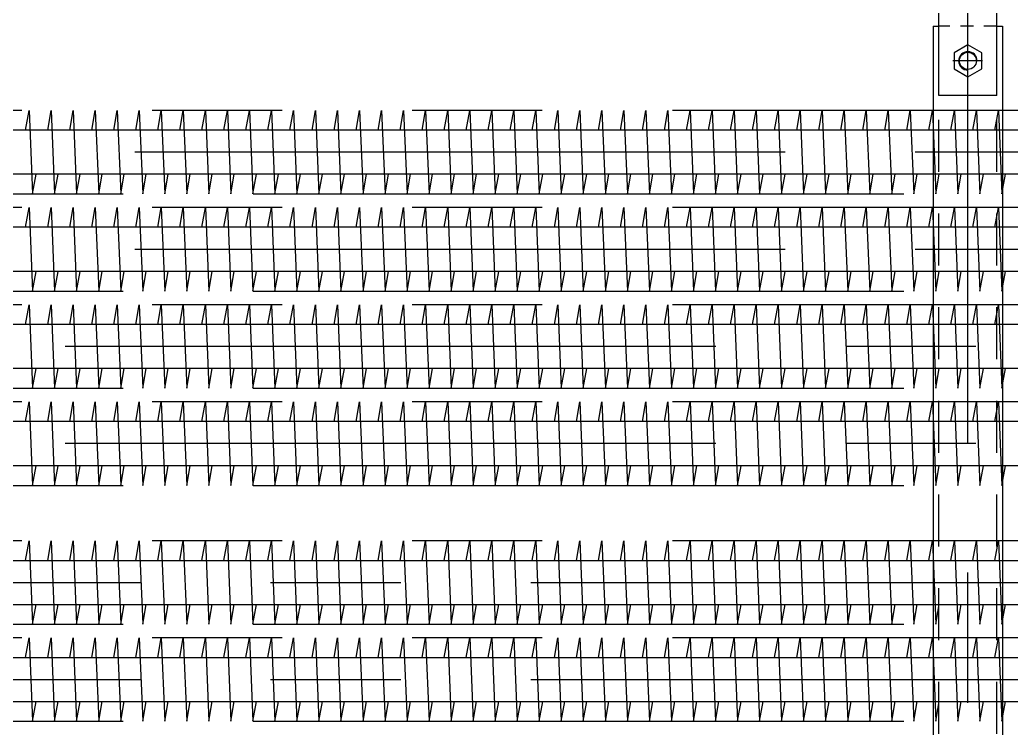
# Model space of a CAD drawing. Extents: x -4179 to 25200, y 0 to 17850.
# Drawn here: x 8847 to 9704, y 13877 to 14489 of the extents above; entities that cross this region are included whole.
import ezdxf

# ---------------------------------------------------------------- set-up
doc = ezdxf.new("R2010")
doc.units = 0
doc.header["$LTSCALE"] = 450
doc.header["$MEASUREMENT"] = 0
for name, pattern in [('CENTER', [2, 1.25, -0.25, 0.25, -0.25]), ('CENTSHORT', [0.22, 0.12, -0.05, 0, -0.05]), ('HIDSHORT', [0.18, 0.1, -0.08]), ('PHANTOM', [2.5, 1.25, -0.25, 0.25, -0.25, 0.25, -0.25])]:
    doc.linetypes.add(name, pattern=pattern)
for name, color, linetype in [('CEN', 1, 'CENTER'), ('HID1', 8, 'PHANTOM'), ('TEXT', 4, 'Continuous'), ('Y', 2, 'HIDSHORT')]:
    doc.layers.add(name, color=color, linetype=linetype)

# ---------------------------------------------------------------- blocks, each defined once
blk = doc.blocks.new('NUT-M16-F')
at = {"color": 1, "linetype": 'CENTSHORT'}
for p, q in [((0, 12.68), (0, -13)), ((14.23, 0), (-14.31, 0))]:
    blk.add_line(p, q, dxfattribs=at)
at = {"color": 0, "linetype": 'ByBlock'}
blk.add_lwpolyline([(-6.93, 12), (-13.86, 0), (-6.93, -12), (6.93, -12), (13.86, 0), (6.93, 12)], close=True, dxfattribs=at)
blk.add_circle((0, 0), 7.4, dxfattribs=at)
blk.add_arc((0, 0), 8, 90, 0, dxfattribs=at)
blk = doc.blocks.new('A-HANG_CLAMP-F')
at = {"color": 0, "linetype": 'ByBlock'}
for p, q in [((25, 30), (-25, 30)), ((-25, -130), (-25, 30)), ((25, -130), (25, 30)), ((25, -130), (-25, -130))]:
    blk.add_line(p, q, dxfattribs=at)
at = {"color": 0, "linetype": 'ByBlock', "rotation": 270}
for p in [(0, 0), (0, -100)]:
    blk.add_blockref('NUT-M16-F', p, dxfattribs=at)

msp = doc.modelspace()

# ---------------------------------------------------------------- linework, layer by layer
at = {"color": 1, "linetype": 'HIDSHORT', "ltscale": 0.25}
msp.add_line((9691.83, 14483.86), (9641.83, 14483.86), dxfattribs=at)
for points in [[(2148.83, 13649.96, -0.41395), (2107.88, 13690.91, -0.41395), (2148.83, 13731.86), (11308.83, 13731.86, 0.414), (11387.88, 13810.9), (11387.88, 14314.92, 0.414), (11308.83, 14393.96), (2148.83, 14393.96)], [(2148.82, 13611.86, -0.414026), (2069.78, 13690.91, -0.414026), (2148.82, 13769.96), (11308.82, 13769.96, 0.414), (11349.78, 13810.92), (11349.78, 14314.9, 0.414), (11308.82, 14355.86), (2148.83, 14355.86)], [(2148.83, 13565.96, -0.414), (2107.88, 13606.92), (2107.88, 13774.9, -0.414), (2148.83, 13815.86), (11308.83, 13815.86, 0.414), (11387.88, 13894.9), (11387.88, 14230.92, 0.414), (11308.83, 14309.96), (2148.83, 14309.96)], [(2148.82, 13527.86, -0.414), (2069.78, 13606.9), (2069.78, 13774.92, -0.414), (2148.82, 13853.96), (11308.82, 13853.96, 0.414), (11349.78, 13894.92), (11349.78, 14230.9, 0.414), (11308.82, 14271.86), (2148.83, 14271.86)], [(2088.83, 13481.96, -0.414), (2047.88, 13522.92), (2047.88, 13858.9, -0.414), (2088.83, 13899.86), (11248.83, 13899.86, 0.414), (11327.88, 13978.9), (11327.88, 14146.92, 0.414), (11248.83, 14225.96), (2088.83, 14225.96)], [(2088.82, 13443.86, -0.414), (2009.78, 13522.9), (2009.78, 13858.92, -0.414), (2088.82, 13937.96), (11248.82, 13937.96, 0.414), (11289.78, 13978.92), (11289.78, 14146.9, 0.414), (11248.82, 14187.86), (2088.83, 14187.86)], [(2088.83, 13397.96, -0.414), (2047.88, 13438.92), (2047.88, 13942.9, -0.414), (2088.83, 13983.86), (11248.83, 13983.86, 0.414026), (11327.88, 14062.91, 0.414026), (11248.83, 14141.96), (2088.83, 14141.96)], [(2088.82, 13359.86, -0.414), (2009.78, 13438.9), (2009.78, 13942.92, -0.414), (2088.82, 14021.96), (11248.82, 14021.96, 0.41395), (11289.78, 14062.91, 0.41395), (11248.82, 14103.86), (2088.83, 14103.86)]]:
    msp.add_lwpolyline(points, format="xyb")
at = {"layer": 'CEN'}
msp.add_line((9666.83, 13223.91), (9666.83, 16523.33), dxfattribs=at)
for points in [[(8852.03, 14393.96), (8855.03, 14410.96), (8858.03, 14338.86), (8861.03, 14355.86)], [(8871.08, 14393.96), (8874.08, 14410.96), (8877.08, 14338.86), (8880.08, 14355.86)], [(8890.13, 14393.96), (8893.13, 14410.96), (8896.13, 14338.86), (8899.13, 14355.86)], [(8909.18, 14393.96), (8912.18, 14410.96), (8915.18, 14338.86), (8918.18, 14355.86)], [(8928.23, 14393.96), (8931.23, 14410.96), (8934.23, 14338.86), (8937.23, 14355.86)], [(8947.28, 14393.96), (8950.28, 14410.96), (8953.28, 14338.86), (8956.28, 14355.86)], [(8966.33, 14393.96), (8969.33, 14410.96), (8972.33, 14338.86), (8975.33, 14355.86)], [(8985.38, 14393.96), (8988.38, 14410.96), (8991.38, 14338.86), (8994.38, 14355.86)], [(9004.43, 14393.96), (9007.43, 14410.96), (9010.43, 14338.86), (9013.43, 14355.86)], [(9023.48, 14393.96), (9026.48, 14410.96), (9029.48, 14338.86), (9032.48, 14355.86)], [(9042.53, 14393.96), (9045.53, 14410.96), (9048.53, 14338.86), (9051.53, 14355.86)], [(9061.58, 14393.96), (9064.58, 14410.96), (9067.58, 14338.86), (9070.58, 14355.86)], [(9080.63, 14393.96), (9083.63, 14410.96), (9086.63, 14338.86), (9089.63, 14355.86)], [(9099.68, 14393.96), (9102.68, 14410.96), (9105.68, 14338.86), (9108.68, 14355.86)], [(9118.73, 14393.96), (9121.73, 14410.96), (9124.73, 14338.86), (9127.73, 14355.86)], [(9137.78, 14393.96), (9140.78, 14410.96), (9143.78, 14338.86), (9146.78, 14355.86)], [(9156.83, 14393.96), (9159.83, 14410.96), (9162.83, 14338.86), (9165.83, 14355.86)], [(9175.88, 14393.96), (9178.88, 14410.96), (9181.88, 14338.86), (9184.88, 14355.86)], [(9194.93, 14393.96), (9197.93, 14410.96), (9200.93, 14338.86), (9203.93, 14355.86)], [(9213.98, 14393.96), (9216.98, 14410.96), (9219.98, 14338.86), (9222.98, 14355.86)], [(9233.03, 14393.96), (9236.03, 14410.96), (9239.03, 14338.86), (9242.03, 14355.86)], [(9252.08, 14393.96), (9255.08, 14410.96), (9258.08, 14338.86), (9261.08, 14355.86)], [(9271.13, 14393.96), (9274.13, 14410.96), (9277.13, 14338.86), (9280.13, 14355.86)], [(9290.18, 14393.96), (9293.18, 14410.96), (9296.18, 14338.86), (9299.18, 14355.86)], [(9309.23, 14393.96), (9312.23, 14410.96), (9315.23, 14338.86), (9318.23, 14355.86)], [(9328.28, 14393.96), (9331.28, 14410.96), (9334.28, 14338.86), (9337.28, 14355.86)], [(9347.33, 14393.96), (9350.33, 14410.96), (9353.33, 14338.86), (9356.33, 14355.86)], [(9366.38, 14393.96), (9369.38, 14410.96), (9372.38, 14338.86), (9375.38, 14355.86)], [(9385.43, 14393.96), (9388.43, 14410.96), (9391.43, 14338.86), (9394.43, 14355.86)], [(9404.48, 14393.96), (9407.48, 14410.96), (9410.48, 14338.86), (9413.48, 14355.86)], [(9423.53, 14393.96), (9426.53, 14410.96), (9429.53, 14338.86), (9432.53, 14355.86)], [(9442.58, 14393.96), (9445.58, 14410.96), (9448.58, 14338.86), (9451.58, 14355.86)], [(9461.63, 14393.96), (9464.63, 14410.96), (9467.63, 14338.86), (9470.63, 14355.86)], [(9480.68, 14393.96), (9483.68, 14410.96), (9486.68, 14338.86), (9489.68, 14355.86)], [(9499.73, 14393.96), (9502.73, 14410.96), (9505.73, 14338.86), (9508.73, 14355.86)], [(9518.78, 14393.96), (9521.78, 14410.96), (9524.78, 14338.86), (9527.78, 14355.86)], [(9537.83, 14393.96), (9540.83, 14410.96), (9543.83, 14338.86), (9546.83, 14355.86)], [(9556.88, 14393.96), (9559.88, 14410.96), (9562.88, 14338.86), (9565.88, 14355.86)], [(9575.93, 14393.96), (9578.93, 14410.96), (9581.93, 14338.86), (9584.93, 14355.86)], [(9594.98, 14393.96), (9597.98, 14410.96), (9600.98, 14338.86), (9603.98, 14355.86)], [(9614.03, 14393.96), (9617.03, 14410.96), (9620.03, 14338.86), (9623.03, 14355.86)], [(9633.08, 14393.96), (9636.08, 14410.96), (9639.08, 14338.86), (9642.08, 14355.86)], [(9652.13, 14393.96), (9655.13, 14410.96), (9658.13, 14338.86), (9661.13, 14355.86)], [(9671.18, 14393.96), (9674.18, 14410.96), (9677.18, 14338.86), (9680.18, 14355.86)], [(9690.23, 14393.96), (9693.23, 14410.96), (9696.23, 14338.86), (9699.23, 14355.86)], [(8852.03, 14309.96), (8855.03, 14326.96), (8858.03, 14254.86), (8861.03, 14271.86)], [(8871.08, 14309.96), (8874.08, 14326.96), (8877.08, 14254.86), (8880.08, 14271.86)], [(8890.13, 14309.96), (8893.13, 14326.96), (8896.13, 14254.86), (8899.13, 14271.86)], [(8909.18, 14309.96), (8912.18, 14326.96), (8915.18, 14254.86), (8918.18, 14271.86)], [(8928.23, 14309.96), (8931.23, 14326.96), (8934.23, 14254.86), (8937.23, 14271.86)], [(8947.28, 14309.96), (8950.28, 14326.96), (8953.28, 14254.86), (8956.28, 14271.86)], [(8966.33, 14309.96), (8969.33, 14326.96), (8972.33, 14254.86), (8975.33, 14271.86)], [(8985.38, 14309.96), (8988.38, 14326.96), (8991.38, 14254.86), (8994.38, 14271.86)], [(9004.43, 14309.96), (9007.43, 14326.96), (9010.43, 14254.86), (9013.43, 14271.86)], [(9023.48, 14309.96), (9026.48, 14326.96), (9029.48, 14254.86), (9032.48, 14271.86)], [(9042.53, 14309.96), (9045.53, 14326.96), (9048.53, 14254.86), (9051.53, 14271.86)], [(9061.58, 14309.96), (9064.58, 14326.96), (9067.58, 14254.86), (9070.58, 14271.86)], [(9080.63, 14309.96), (9083.63, 14326.96), (9086.63, 14254.86), (9089.63, 14271.86)], [(9099.68, 14309.96), (9102.68, 14326.96), (9105.68, 14254.86), (9108.68, 14271.86)], [(9118.73, 14309.96), (9121.73, 14326.96), (9124.73, 14254.86), (9127.73, 14271.86)], [(9137.78, 14309.96), (9140.78, 14326.96), (9143.78, 14254.86), (9146.78, 14271.86)], [(9156.83, 14309.96), (9159.83, 14326.96), (9162.83, 14254.86), (9165.83, 14271.86)], [(9175.88, 14309.96), (9178.88, 14326.96), (9181.88, 14254.86), (9184.88, 14271.86)], [(9194.93, 14309.96), (9197.93, 14326.96), (9200.93, 14254.86), (9203.93, 14271.86)], [(9213.98, 14309.96), (9216.98, 14326.96), (9219.98, 14254.86), (9222.98, 14271.86)], [(9233.03, 14309.96), (9236.03, 14326.96), (9239.03, 14254.86), (9242.03, 14271.86)], [(9252.08, 14309.96), (9255.08, 14326.96), (9258.08, 14254.86), (9261.08, 14271.86)], [(9271.13, 14309.96), (9274.13, 14326.96), (9277.13, 14254.86), (9280.13, 14271.86)], [(9290.18, 14309.96), (9293.18, 14326.96), (9296.18, 14254.86), (9299.18, 14271.86)], [(9309.23, 14309.96), (9312.23, 14326.96), (9315.23, 14254.86), (9318.23, 14271.86)], [(9328.28, 14309.96), (9331.28, 14326.96), (9334.28, 14254.86), (9337.28, 14271.86)], [(9347.33, 14309.96), (9350.33, 14326.96), (9353.33, 14254.86), (9356.33, 14271.86)], [(9366.38, 14309.96), (9369.38, 14326.96), (9372.38, 14254.86), (9375.38, 14271.86)], [(9385.43, 14309.96), (9388.43, 14326.96), (9391.43, 14254.86), (9394.43, 14271.86)], [(9404.48, 14309.96), (9407.48, 14326.96), (9410.48, 14254.86), (9413.48, 14271.86)], [(9423.53, 14309.96), (9426.53, 14326.96), (9429.53, 14254.86), (9432.53, 14271.86)], [(9442.58, 14309.96), (9445.58, 14326.96), (9448.58, 14254.86), (9451.58, 14271.86)], [(9461.63, 14309.96), (9464.63, 14326.96), (9467.63, 14254.86), (9470.63, 14271.86)], [(9480.68, 14309.96), (9483.68, 14326.96), (9486.68, 14254.86), (9489.68, 14271.86)], [(9499.73, 14309.96), (9502.73, 14326.96), (9505.73, 14254.86), (9508.73, 14271.86)], [(9518.78, 14309.96), (9521.78, 14326.96), (9524.78, 14254.86), (9527.78, 14271.86)], [(9537.83, 14309.96), (9540.83, 14326.96), (9543.83, 14254.86), (9546.83, 14271.86)], [(9556.88, 14309.96), (9559.88, 14326.96), (9562.88, 14254.86), (9565.88, 14271.86)], [(9575.93, 14309.96), (9578.93, 14326.96), (9581.93, 14254.86), (9584.93, 14271.86)], [(9594.98, 14309.96), (9597.98, 14326.96), (9600.98, 14254.86), (9603.98, 14271.86)], [(9614.03, 14309.96), (9617.03, 14326.96), (9620.03, 14254.86), (9623.03, 14271.86)], [(9633.08, 14309.96), (9636.08, 14326.96), (9639.08, 14254.86), (9642.08, 14271.86)], [(9652.13, 14309.96), (9655.13, 14326.96), (9658.13, 14254.86), (9661.13, 14271.86)], [(9671.18, 14309.96), (9674.18, 14326.96), (9677.18, 14254.86), (9680.18, 14271.86)], [(9690.23, 14309.96), (9693.23, 14326.96), (9696.23, 14254.86), (9699.23, 14271.86)], [(8852.03, 14225.96), (8855.03, 14242.96), (8858.03, 14170.86), (8861.03, 14187.86)], [(8871.08, 14225.96), (8874.08, 14242.96), (8877.08, 14170.86), (8880.08, 14187.86)], [(8890.13, 14225.96), (8893.13, 14242.96), (8896.13, 14170.86), (8899.13, 14187.86)], [(8909.18, 14225.96), (8912.18, 14242.96), (8915.18, 14170.86), (8918.18, 14187.86)], [(8928.23, 14225.96), (8931.23, 14242.96), (8934.23, 14170.86), (8937.23, 14187.86)], [(8947.28, 14225.96), (8950.28, 14242.96), (8953.28, 14170.86), (8956.28, 14187.86)], [(8966.33, 14225.96), (8969.33, 14242.96), (8972.33, 14170.86), (8975.33, 14187.86)], [(8985.38, 14225.96), (8988.38, 14242.96), (8991.38, 14170.86), (8994.38, 14187.86)], [(9004.43, 14225.96), (9007.43, 14242.96), (9010.43, 14170.86), (9013.43, 14187.86)], [(9023.48, 14225.96), (9026.48, 14242.96), (9029.48, 14170.86), (9032.48, 14187.86)], [(9042.53, 14225.96), (9045.53, 14242.96), (9048.53, 14170.86), (9051.53, 14187.86)], [(9061.58, 14225.96), (9064.58, 14242.96), (9067.58, 14170.86), (9070.58, 14187.86)], [(9080.63, 14225.96), (9083.63, 14242.96), (9086.63, 14170.86), (9089.63, 14187.86)], [(9099.68, 14225.96), (9102.68, 14242.96), (9105.68, 14170.86), (9108.68, 14187.86)], [(9118.73, 14225.96), (9121.73, 14242.96), (9124.73, 14170.86), (9127.73, 14187.86)], [(9137.78, 14225.96), (9140.78, 14242.96), (9143.78, 14170.86), (9146.78, 14187.86)], [(9156.83, 14225.96), (9159.83, 14242.96), (9162.83, 14170.86), (9165.83, 14187.86)], [(9175.88, 14225.96), (9178.88, 14242.96), (9181.88, 14170.86), (9184.88, 14187.86)], [(9194.93, 14225.96), (9197.93, 14242.96), (9200.93, 14170.86), (9203.93, 14187.86)], [(9213.98, 14225.96), (9216.98, 14242.96), (9219.98, 14170.86), (9222.98, 14187.86)], [(9233.03, 14225.96), (9236.03, 14242.96), (9239.03, 14170.86), (9242.03, 14187.86)], [(9252.08, 14225.96), (9255.08, 14242.96), (9258.08, 14170.86), (9261.08, 14187.86)], [(9271.13, 14225.96), (9274.13, 14242.96), (9277.13, 14170.86), (9280.13, 14187.86)], [(9290.18, 14225.96), (9293.18, 14242.96), (9296.18, 14170.86), (9299.18, 14187.86)], [(9309.23, 14225.96), (9312.23, 14242.96), (9315.23, 14170.86), (9318.23, 14187.86)], [(9328.28, 14225.96), (9331.28, 14242.96), (9334.28, 14170.86), (9337.28, 14187.86)], [(9347.33, 14225.96), (9350.33, 14242.96), (9353.33, 14170.86), (9356.33, 14187.86)], [(9366.38, 14225.96), (9369.38, 14242.96), (9372.38, 14170.86), (9375.38, 14187.86)], [(9385.43, 14225.96), (9388.43, 14242.96), (9391.43, 14170.86), (9394.43, 14187.86)], [(9404.48, 14225.96), (9407.48, 14242.96), (9410.48, 14170.86), (9413.48, 14187.86)], [(9423.53, 14225.96), (9426.53, 14242.96), (9429.53, 14170.86), (9432.53, 14187.86)], [(9442.58, 14225.96), (9445.58, 14242.96), (9448.58, 14170.86), (9451.58, 14187.86)], [(9461.63, 14225.96), (9464.63, 14242.96), (9467.63, 14170.86), (9470.63, 14187.86)], [(9480.68, 14225.96), (9483.68, 14242.96), (9486.68, 14170.86), (9489.68, 14187.86)], [(9499.73, 14225.96), (9502.73, 14242.96), (9505.73, 14170.86), (9508.73, 14187.86)], [(9518.78, 14225.96), (9521.78, 14242.96), (9524.78, 14170.86), (9527.78, 14187.86)], [(9537.83, 14225.96), (9540.83, 14242.96), (9543.83, 14170.86), (9546.83, 14187.86)], [(9556.88, 14225.96), (9559.88, 14242.96), (9562.88, 14170.86), (9565.88, 14187.86)], [(9575.93, 14225.96), (9578.93, 14242.96), (9581.93, 14170.86), (9584.93, 14187.86)], [(9594.98, 14225.96), (9597.98, 14242.96), (9600.98, 14170.86), (9603.98, 14187.86)], [(9614.03, 14225.96), (9617.03, 14242.96), (9620.03, 14170.86), (9623.03, 14187.86)], [(9633.08, 14225.96), (9636.08, 14242.96), (9639.08, 14170.86), (9642.08, 14187.86)], [(9652.13, 14225.96), (9655.13, 14242.96), (9658.13, 14170.86), (9661.13, 14187.86)], [(9671.18, 14225.96), (9674.18, 14242.96), (9677.18, 14170.86), (9680.18, 14187.86)], [(9690.23, 14225.96), (9693.23, 14242.96), (9696.23, 14170.86), (9699.23, 14187.86)], [(8852.03, 14141.96), (8855.03, 14158.96), (8858.03, 14086.86), (8861.03, 14103.86)], [(8871.08, 14141.96), (8874.08, 14158.96), (8877.08, 14086.86), (8880.08, 14103.86)], [(8890.13, 14141.96), (8893.13, 14158.96), (8896.13, 14086.86), (8899.13, 14103.86)], [(8909.18, 14141.96), (8912.18, 14158.96), (8915.18, 14086.86), (8918.18, 14103.86)], [(8928.23, 14141.96), (8931.23, 14158.96), (8934.23, 14086.86), (8937.23, 14103.86)], [(8947.28, 14141.96), (8950.28, 14158.96), (8953.28, 14086.86), (8956.28, 14103.86)], [(8966.33, 14141.96), (8969.33, 14158.96), (8972.33, 14086.86), (8975.33, 14103.86)], [(8985.38, 14141.96), (8988.38, 14158.96), (8991.38, 14086.86), (8994.38, 14103.86)], [(9004.43, 14141.96), (9007.43, 14158.96), (9010.43, 14086.86), (9013.43, 14103.86)], [(9023.48, 14141.96), (9026.48, 14158.96), (9029.48, 14086.86), (9032.48, 14103.86)], [(9042.53, 14141.96), (9045.53, 14158.96), (9048.53, 14086.86), (9051.53, 14103.86)], [(9061.58, 14141.96), (9064.58, 14158.96), (9067.58, 14086.86), (9070.58, 14103.86)], [(9080.63, 14141.96), (9083.63, 14158.96), (9086.63, 14086.86), (9089.63, 14103.86)], [(9099.68, 14141.96), (9102.68, 14158.96), (9105.68, 14086.86), (9108.68, 14103.86)], [(9118.73, 14141.96), (9121.73, 14158.96), (9124.73, 14086.86), (9127.73, 14103.86)], [(9137.78, 14141.96), (9140.78, 14158.96), (9143.78, 14086.86), (9146.78, 14103.86)], [(9156.83, 14141.96), (9159.83, 14158.96), (9162.83, 14086.86), (9165.83, 14103.86)], [(9175.88, 14141.96), (9178.88, 14158.96), (9181.88, 14086.86), (9184.88, 14103.86)], [(9194.93, 14141.96), (9197.93, 14158.96), (9200.93, 14086.86), (9203.93, 14103.86)], [(9213.98, 14141.96), (9216.98, 14158.96), (9219.98, 14086.86), (9222.98, 14103.86)], [(9233.03, 14141.96), (9236.03, 14158.96), (9239.03, 14086.86), (9242.03, 14103.86)], [(9252.08, 14141.96), (9255.08, 14158.96), (9258.08, 14086.86), (9261.08, 14103.86)], [(9271.13, 14141.96), (9274.13, 14158.96), (9277.13, 14086.86), (9280.13, 14103.86)], [(9290.18, 14141.96), (9293.18, 14158.96), (9296.18, 14086.86), (9299.18, 14103.86)], [(9309.23, 14141.96), (9312.23, 14158.96), (9315.23, 14086.86), (9318.23, 14103.86)], [(9328.28, 14141.96), (9331.28, 14158.96), (9334.28, 14086.86), (9337.28, 14103.86)], [(9347.33, 14141.96), (9350.33, 14158.96), (9353.33, 14086.86), (9356.33, 14103.86)], [(9366.38, 14141.96), (9369.38, 14158.96), (9372.38, 14086.86), (9375.38, 14103.86)], [(9385.43, 14141.96), (9388.43, 14158.96), (9391.43, 14086.86), (9394.43, 14103.86)], [(9404.48, 14141.96), (9407.48, 14158.96), (9410.48, 14086.86), (9413.48, 14103.86)], [(9423.53, 14141.96), (9426.53, 14158.96), (9429.53, 14086.86), (9432.53, 14103.86)], [(9442.58, 14141.96), (9445.58, 14158.96), (9448.58, 14086.86), (9451.58, 14103.86)], [(9461.63, 14141.96), (9464.63, 14158.96), (9467.63, 14086.86), (9470.63, 14103.86)], [(9480.68, 14141.96), (9483.68, 14158.96), (9486.68, 14086.86), (9489.68, 14103.86)], [(9499.73, 14141.96), (9502.73, 14158.96), (9505.73, 14086.86), (9508.73, 14103.86)], [(9518.78, 14141.96), (9521.78, 14158.96), (9524.78, 14086.86), (9527.78, 14103.86)], [(9537.83, 14141.96), (9540.83, 14158.96), (9543.83, 14086.86), (9546.83, 14103.86)], [(9556.88, 14141.96), (9559.88, 14158.96), (9562.88, 14086.86), (9565.88, 14103.86)], [(9575.93, 14141.96), (9578.93, 14158.96), (9581.93, 14086.86), (9584.93, 14103.86)], [(9594.98, 14141.96), (9597.98, 14158.96), (9600.98, 14086.86), (9603.98, 14103.86)], [(9614.03, 14141.96), (9617.03, 14158.96), (9620.03, 14086.86), (9623.03, 14103.86)], [(9633.08, 14141.96), (9636.08, 14158.96), (9639.08, 14086.86), (9642.08, 14103.86)], [(9652.13, 14141.96), (9655.13, 14158.96), (9658.13, 14086.86), (9661.13, 14103.86)], [(9671.18, 14141.96), (9674.18, 14158.96), (9677.18, 14086.86), (9680.18, 14103.86)], [(9690.23, 14141.96), (9693.23, 14158.96), (9696.23, 14086.86), (9699.23, 14103.86)], [(8852.03, 14021.96), (8855.03, 14038.96), (8858.03, 13966.86), (8861.03, 13983.86)], [(8871.08, 14021.96), (8874.08, 14038.96), (8877.08, 13966.86), (8880.08, 13983.86)], [(8890.13, 14021.96), (8893.13, 14038.96), (8896.13, 13966.86), (8899.13, 13983.86)], [(8909.18, 14021.96), (8912.18, 14038.96), (8915.18, 13966.86), (8918.18, 13983.86)], [(8928.23, 14021.96), (8931.23, 14038.96), (8934.23, 13966.86), (8937.23, 13983.86)], [(8947.28, 14021.96), (8950.28, 14038.96), (8953.28, 13966.86), (8956.28, 13983.86)], [(8966.33, 14021.96), (8969.33, 14038.96), (8972.33, 13966.86), (8975.33, 13983.86)], [(8985.38, 14021.96), (8988.38, 14038.96), (8991.38, 13966.86), (8994.38, 13983.86)], [(9004.43, 14021.96), (9007.43, 14038.96), (9010.43, 13966.86), (9013.43, 13983.86)], [(9023.48, 14021.96), (9026.48, 14038.96), (9029.48, 13966.86), (9032.48, 13983.86)], [(9042.53, 14021.96), (9045.53, 14038.96), (9048.53, 13966.86), (9051.53, 13983.86)], [(9061.58, 14021.96), (9064.58, 14038.96), (9067.58, 13966.86), (9070.58, 13983.86)], [(9080.63, 14021.96), (9083.63, 14038.96), (9086.63, 13966.86), (9089.63, 13983.86)], [(9099.68, 14021.96), (9102.68, 14038.96), (9105.68, 13966.86), (9108.68, 13983.86)], [(9118.73, 14021.96), (9121.73, 14038.96), (9124.73, 13966.86), (9127.73, 13983.86)], [(9137.78, 14021.96), (9140.78, 14038.96), (9143.78, 13966.86), (9146.78, 13983.86)], [(9156.83, 14021.96), (9159.83, 14038.96), (9162.83, 13966.86), (9165.83, 13983.86)], [(9175.88, 14021.96), (9178.88, 14038.96), (9181.88, 13966.86), (9184.88, 13983.86)], [(9194.93, 14021.96), (9197.93, 14038.96), (9200.93, 13966.86), (9203.93, 13983.86)], [(9213.98, 14021.96), (9216.98, 14038.96), (9219.98, 13966.86), (9222.98, 13983.86)], [(9233.03, 14021.96), (9236.03, 14038.96), (9239.03, 13966.86), (9242.03, 13983.86)], [(9252.08, 14021.96), (9255.08, 14038.96), (9258.08, 13966.86), (9261.08, 13983.86)], [(9271.13, 14021.96), (9274.13, 14038.96), (9277.13, 13966.86), (9280.13, 13983.86)], [(9290.18, 14021.96), (9293.18, 14038.96), (9296.18, 13966.86), (9299.18, 13983.86)], [(9309.23, 14021.96), (9312.23, 14038.96), (9315.23, 13966.86), (9318.23, 13983.86)], [(9328.28, 14021.96), (9331.28, 14038.96), (9334.28, 13966.86), (9337.28, 13983.86)], [(9347.33, 14021.96), (9350.33, 14038.96), (9353.33, 13966.86), (9356.33, 13983.86)], [(9366.38, 14021.96), (9369.38, 14038.96), (9372.38, 13966.86), (9375.38, 13983.86)], [(9385.43, 14021.96), (9388.43, 14038.96), (9391.43, 13966.86), (9394.43, 13983.86)], [(9404.48, 14021.96), (9407.48, 14038.96), (9410.48, 13966.86), (9413.48, 13983.86)], [(9423.53, 14021.96), (9426.53, 14038.96), (9429.53, 13966.86), (9432.53, 13983.86)], [(9442.58, 14021.96), (9445.58, 14038.96), (9448.58, 13966.86), (9451.58, 13983.86)], [(9461.63, 14021.96), (9464.63, 14038.96), (9467.63, 13966.86), (9470.63, 13983.86)], [(9480.68, 14021.96), (9483.68, 14038.96), (9486.68, 13966.86), (9489.68, 13983.86)], [(9499.73, 14021.96), (9502.73, 14038.96), (9505.73, 13966.86), (9508.73, 13983.86)], [(9518.78, 14021.96), (9521.78, 14038.96), (9524.78, 13966.86), (9527.78, 13983.86)], [(9537.83, 14021.96), (9540.83, 14038.96), (9543.83, 13966.86), (9546.83, 13983.86)], [(9556.88, 14021.96), (9559.88, 14038.96), (9562.88, 13966.86), (9565.88, 13983.86)], [(9575.93, 14021.96), (9578.93, 14038.96), (9581.93, 13966.86), (9584.93, 13983.86)], [(9594.98, 14021.96), (9597.98, 14038.96), (9600.98, 13966.86), (9603.98, 13983.86)], [(9614.03, 14021.96), (9617.03, 14038.96), (9620.03, 13966.86), (9623.03, 13983.86)], [(9633.08, 14021.96), (9636.08, 14038.96), (9639.08, 13966.86), (9642.08, 13983.86)], [(9652.13, 14021.96), (9655.13, 14038.96), (9658.13, 13966.86), (9661.13, 13983.86)], [(9671.18, 14021.96), (9674.18, 14038.96), (9677.18, 13966.86), (9680.18, 13983.86)], [(9690.23, 14021.96), (9693.23, 14038.96), (9696.23, 13966.86), (9699.23, 13983.86)], [(8852.03, 13937.96), (8855.03, 13954.96), (8858.03, 13882.86), (8861.03, 13899.86)], [(8871.08, 13937.96), (8874.08, 13954.96), (8877.08, 13882.86), (8880.08, 13899.86)], [(8890.13, 13937.96), (8893.13, 13954.96), (8896.13, 13882.86), (8899.13, 13899.86)], [(8909.18, 13937.96), (8912.18, 13954.96), (8915.18, 13882.86), (8918.18, 13899.86)], [(8928.23, 13937.96), (8931.23, 13954.96), (8934.23, 13882.86), (8937.23, 13899.86)], [(8947.28, 13937.96), (8950.28, 13954.96), (8953.28, 13882.86), (8956.28, 13899.86)], [(8966.33, 13937.96), (8969.33, 13954.96), (8972.33, 13882.86), (8975.33, 13899.86)], [(8985.38, 13937.96), (8988.38, 13954.96), (8991.38, 13882.86), (8994.38, 13899.86)], [(9004.43, 13937.96), (9007.43, 13954.96), (9010.43, 13882.86), (9013.43, 13899.86)], [(9023.48, 13937.96), (9026.48, 13954.96), (9029.48, 13882.86), (9032.48, 13899.86)], [(9042.53, 13937.96), (9045.53, 13954.96), (9048.53, 13882.86), (9051.53, 13899.86)], [(9061.58, 13937.96), (9064.58, 13954.96), (9067.58, 13882.86), (9070.58, 13899.86)], [(9080.63, 13937.96), (9083.63, 13954.96), (9086.63, 13882.86), (9089.63, 13899.86)], [(9099.68, 13937.96), (9102.68, 13954.96), (9105.68, 13882.86), (9108.68, 13899.86)], [(9118.73, 13937.96), (9121.73, 13954.96), (9124.73, 13882.86), (9127.73, 13899.86)], [(9137.78, 13937.96), (9140.78, 13954.96), (9143.78, 13882.86), (9146.78, 13899.86)], [(9156.83, 13937.96), (9159.83, 13954.96), (9162.83, 13882.86), (9165.83, 13899.86)], [(9175.88, 13937.96), (9178.88, 13954.96), (9181.88, 13882.86), (9184.88, 13899.86)], [(9194.93, 13937.96), (9197.93, 13954.96), (9200.93, 13882.86), (9203.93, 13899.86)], [(9213.98, 13937.96), (9216.98, 13954.96), (9219.98, 13882.86), (9222.98, 13899.86)], [(9233.03, 13937.96), (9236.03, 13954.96), (9239.03, 13882.86), (9242.03, 13899.86)], [(9252.08, 13937.96), (9255.08, 13954.96), (9258.08, 13882.86), (9261.08, 13899.86)], [(9271.13, 13937.96), (9274.13, 13954.96), (9277.13, 13882.86), (9280.13, 13899.86)], [(9290.18, 13937.96), (9293.18, 13954.96), (9296.18, 13882.86), (9299.18, 13899.86)], [(9309.23, 13937.96), (9312.23, 13954.96), (9315.23, 13882.86), (9318.23, 13899.86)], [(9328.28, 13937.96), (9331.28, 13954.96), (9334.28, 13882.86), (9337.28, 13899.86)], [(9347.33, 13937.96), (9350.33, 13954.96), (9353.33, 13882.86), (9356.33, 13899.86)], [(9366.38, 13937.96), (9369.38, 13954.96), (9372.38, 13882.86), (9375.38, 13899.86)], [(9385.43, 13937.96), (9388.43, 13954.96), (9391.43, 13882.86), (9394.43, 13899.86)], [(9404.48, 13937.96), (9407.48, 13954.96), (9410.48, 13882.86), (9413.48, 13899.86)], [(9423.53, 13937.96), (9426.53, 13954.96), (9429.53, 13882.86), (9432.53, 13899.86)], [(9442.58, 13937.96), (9445.58, 13954.96), (9448.58, 13882.86), (9451.58, 13899.86)], [(9461.63, 13937.96), (9464.63, 13954.96), (9467.63, 13882.86), (9470.63, 13899.86)], [(9480.68, 13937.96), (9483.68, 13954.96), (9486.68, 13882.86), (9489.68, 13899.86)], [(9499.73, 13937.96), (9502.73, 13954.96), (9505.73, 13882.86), (9508.73, 13899.86)], [(9518.78, 13937.96), (9521.78, 13954.96), (9524.78, 13882.86), (9527.78, 13899.86)], [(9537.83, 13937.96), (9540.83, 13954.96), (9543.83, 13882.86), (9546.83, 13899.86)], [(9556.88, 13937.96), (9559.88, 13954.96), (9562.88, 13882.86), (9565.88, 13899.86)], [(9575.93, 13937.96), (9578.93, 13954.96), (9581.93, 13882.86), (9584.93, 13899.86)], [(9594.98, 13937.96), (9597.98, 13954.96), (9600.98, 13882.86), (9603.98, 13899.86)], [(9614.03, 13937.96), (9617.03, 13954.96), (9620.03, 13882.86), (9623.03, 13899.86)], [(9633.08, 13937.96), (9636.08, 13954.96), (9639.08, 13882.86), (9642.08, 13899.86)], [(9652.13, 13937.96), (9655.13, 13954.96), (9658.13, 13882.86), (9661.13, 13899.86)], [(9671.18, 13937.96), (9674.18, 13954.96), (9677.18, 13882.86), (9680.18, 13899.86)], [(9690.23, 13937.96), (9693.23, 13954.96), (9696.23, 13882.86), (9699.23, 13899.86)]]:
    msp.add_lwpolyline(points, dxfattribs=at)
for points in [[(2148.83, 13630.91, -0.414), (2088.83, 13690.91), (2088.83, 13690.91, -0.414), (2148.83, 13750.91), (11308.83, 13750.91, 0.414), (11368.83, 13810.91), (11368.83, 14314.91, 0.414), (11308.83, 14374.91), (2148.83, 14374.91)], [(2148.83, 13546.91, -0.414), (2088.83, 13606.91), (2088.83, 13774.91, -0.414), (2148.83, 13834.91), (11308.83, 13834.91, 0.414), (11368.83, 13894.91), (11368.83, 14230.91, 0.414), (11308.83, 14290.91), (2148.83, 14290.91)], [(2088.83, 13462.91, -0.414), (2028.83, 13522.91), (2028.83, 13858.91, -0.414), (2088.83, 13918.91), (11248.83, 13918.91, 0.414), (11308.83, 13978.91), (11308.83, 14146.91, 0.414), (11248.83, 14206.91), (2088.83, 14206.91)], [(2088.83, 13378.91, -0.414), (2028.83, 13438.91), (2028.83, 13942.91, -0.414), (2088.83, 14002.91), (11248.83, 14002.91, 0.414), (11308.83, 14062.91), (11308.83, 14062.91, 0.414), (11248.83, 14122.91), (2088.83, 14122.91)]]:
    msp.add_lwpolyline(points, format="xyb", dxfattribs=at)
at = {"layer": 'HID1'}
for points in [[(11098.83, 14410.96), (2298.83, 14410.96), (2298.83, 14338.86), (11098.83, 14338.86)], [(11098.83, 14326.96), (2298.83, 14326.96), (2298.83, 14254.86), (11098.83, 14254.86)], [(11098.83, 14242.96), (2298.83, 14242.96), (2298.83, 14170.86), (11098.83, 14170.86)], [(11098.83, 14158.96), (2298.83, 14158.96), (2298.83, 14086.86), (11098.83, 14086.86)], [(11098.83, 14038.96), (2298.83, 14038.96), (2298.83, 13966.86), (11098.83, 13966.86)], [(11098.83, 13954.96), (2298.83, 13954.96), (2298.83, 13882.86), (11098.83, 13882.86)]]:
    msp.add_lwpolyline(points, close=True, dxfattribs=at)
at = {"layer": 'TEXT'}
for p, q in [((9636.83, 14483.86), (9636.83, 13223.91)), ((9636.83, 14483.86), (9641.83, 14483.86)), ((9691.83, 14483.86), (9696.83, 14483.86)), ((9696.83, 14483.86), (9696.83, 13223.91))]:
    msp.add_line(p, q, dxfattribs=at)
at = {"layer": 'Y'}
for p, q in [((9641.83, 13223.91), (9641.83, 14483.86)), ((9691.83, 13223.91), (9691.83, 14483.86)), ((9691.83, 14423.86), (9641.83, 14423.86))]:
    msp.add_line(p, q, dxfattribs=at)

# ---------------------------------------------------------------- block references
at = {"color": 0, "linetype": 'ByBlock'}
msp.add_blockref('A-HANG_CLAMP-F', (9666.83, 14553.86), dxfattribs=at)

doc.saveas('drawing.dxf')
